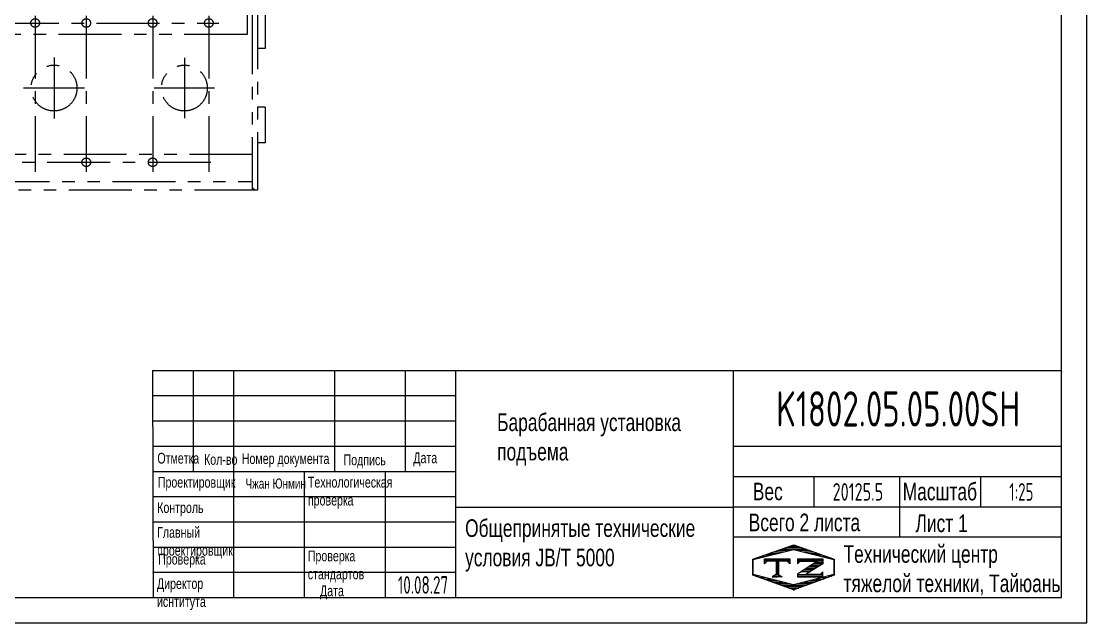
# Model space of a CAD drawing. Header units: millimetres. Extents: x 0 to 10500, y 0 to 7425.
# Drawn here: x 5203 to 10500, y 0 to 2989 of the extents above; entities that cross this region are included whole.
import ezdxf
from ezdxf.enums import TextEntityAlignment as Align

# ---------------------------------------------------------------- set-up
doc = ezdxf.new("R2010")
doc.units = ezdxf.units.MM
doc.header["$LTSCALE"] = 250
doc.linetypes.add('G', pattern=[2, 1.25, -0.25, 0.25, -0.25])
doc.linetypes.add('K', pattern=[2.5, 1.25, -0.25, 0.25, -0.25, 0.25, -0.25])
for name, color, linetype in [('01', 7, 'Continuous'), ('02', 1, 'Continuous'), ('05', 142, 'G'), ('07', 6, 'K'), ('11', 3, 'Continuous'), ('THICK', 7, 'Continuous')]:
    doc.layers.add(name, color=color, linetype=linetype)
doc.styles.get("Standard").update_dxf_attribs({"font": 'isocp', "width": 0.707, "bigfont": 'intecad.shx'})

# ---------------------------------------------------------------- blocks, each defined once
blk = doc.blocks.new('re')
at = {"layer": '05', "color": 142, "linetype": 'G'}
for p, q in [((29816, 11247.3), (29816, 10003.8)), ((28088.8, 11043.9), (28088.8, 10268.5)), ((28419, 11043.9), (28419, 10268.5)), ((29314.4, 11043.9), (29314.4, 10268.5)), ((29983.1, 11043.9), (29983.1, 10268.5)), ((30317.6, 11043.9), (30317.6, 10268.5)), ((30959, 11043.9), (30959, 10268.5)), ((31213, 11043.9), (31213, 10268.5)), ((31543.2, 11043.9), (31543.2, 10268.5)), ((31822.6, 11043.9), (31822.6, 10268.5)), ((27764.3, 11007.7), (31872.9, 11007.7)), ((27865.9, 10834), (27865.9, 10534.7)), ((27716.3, 10684.3), (28015.6, 10684.3)), ((28019.3, 10315.6), (31872.9, 10315.6))]:
    blk.add_line(p, q, dxfattribs=at)
at = {"layer": '07', "color": 6, "linetype": 'K'}
for p, q in [((30952.6, 12097.4), (30952.6, 11912.9)), ((31035.2, 12128.1), (31035.2, 11892.4)), ((31130.4, 12097.4), (31130.4, 11912.9)), ((30901.8, 12062.3), (31207, 12062.3)), ((30901.8, 12062.3), (30901.8, 11948.3)), ((31207, 12036.3), (30901.8, 12036.3)), ((31207, 12062.3), (31207, 11948.3)), ((31207, 11948.3), (30901.8, 11948.3)), ((30921, 11948.3), (30921, 11268.3)), ((30921, 11948.3), (30921, 11932.3)), ((30921, 11948.3), (30921, 11932.3)), ((31074, 11948.3), (31201, 11948.3)), ((31201, 11948.3), (31201, 11268.3)), ((31201, 11948.3), (31201, 11932.3)), ((31201, 11948.3), (31201, 11948.3)), ((27778, 11548.3), (27778, 11103.3)), ((27778, 11548.3), (27854, 11548.3)), ((27854, 11548.3), (27854, 11103.3)), ((28717.5, 11548.3), (28717.5, 11103.3)), ((28717.5, 11548.3), (28793.5, 11548.3)), ((28793.5, 11548.3), (28793.5, 11103.3)), ((27885.7, 11522.8), (27854, 11522.8)), ((27854, 11141.8), (27854, 11522.8)), ((27885.7, 11522.8), (27885.7, 11141.8)), ((28685.7, 11141.8), (28685.7, 11522.8)), ((28685.7, 11522.8), (28717.5, 11522.8)), ((28717.5, 11522.8), (28717.5, 11141.8)), ((27885.7, 11141.8), (27854, 11141.8)), ((28717.5, 11141.8), (28685.7, 11141.8)), ((30769, 11103.3), (30769, 11137.7)), ((31353, 11131.3), (30769, 11131.3)), ((31353, 11103.3), (31353, 11137.7)), ((27568, 11090.3), (27568, 10176.3)), ((27593, 11103.3), (29816, 11103.3)), ((27593, 11065.3), (27593, 11103.3)), ((32038.9, 11103.3), (29816, 11103.3)), ((30769, 11119.3), (30769, 11119.3)), ((30769, 11103.3), (30769, 11119.3)), ((31353, 11103.3), (30769, 11103.3)), ((32038.9, 11065.3), (32038.9, 11103.3)), ((32064, 11090.3), (32064, 10176.3)), ((32102, 11090.3), (32064, 11090.3)), ((32102, 11090.3), (32102, 10881.3)), ((29816, 11065.3), (27568, 11065.3)), ((27593.5, 11065.3), (27593.5, 10354.3)), ((27619, 11065.3), (27619, 10951.3)), ((27809.4, 11049.5), (27809.4, 10964.2)), ((28673, 11043.9), (28673, 10951.3)), ((29648.9, 11043.9), (29648.9, 10951.3)), ((29816, 11065.3), (32064, 11065.3)), ((32013, 11065.3), (32013, 10951.3)), ((32038.5, 11065.3), (32038.5, 10354.3)), ((32102, 11059.3), (32064, 11059.3)), ((32013, 10951.3), (27619, 10951.3)), ((27530, 10881.3), (27568, 10881.3)), ((28944.9, 10902.1), (28944.9, 10694.6)), ((32102, 10881.3), (32064, 10881.3)), ((28513.9, 10836.3), (28513.9, 10532.4)), ((31052.9, 10836.3), (31052.9, 10532.4)), ((31700.9, 10834), (31700.9, 10534.7)), ((29048.7, 10798.3), (28841.2, 10798.3)), ((28362, 10684.3), (28665.9, 10684.3)), ((31204.9, 10684.3), (30901, 10684.3)), ((31850.6, 10684.3), (31551.3, 10684.3)), ((27530, 10589.3), (27568, 10589.3)), ((32102, 10589.3), (32064, 10589.3)), ((32102, 10589.3), (32102, 10411.3)), ((27530, 10411.3), (27568, 10411.3)), ((32102, 10411.3), (32064, 10411.3)), ((32038.5, 10354.3), (27593.5, 10354.3)), ((27593.5, 10354.3), (27593.5, 10176.3)), ((32038.5, 10354.3), (32038.5, 10176.3)), ((32064, 10176.3), (27568, 10176.3)), ((27593.5, 10220.3), (32038.5, 10220.3)), ((32051, 10176.3), (32038.5, 10188.8))]:
    blk.add_line(p, q, dxfattribs=at)
for centre, radius in [((27809.4, 11007.7), 21.5), ((28088.8, 11007.7), 21.5), ((28419, 11007.7), 21.5), ((28673, 11007.7), 21.5), ((29314.4, 11007.7), 21.5), ((29648.9, 11007.7), 21.5), ((29983.1, 11007.7), 21.5), ((30317.6, 11007.7), 21.5), ((30959, 11007.7), 21.5), ((31213, 11007.7), 21.5), ((31543.2, 11007.7), 21.5), ((31822.6, 11007.7), 21.5), ((28944.9, 10798.3), 76), ((27865.9, 10684.3), 114), ((28513.9, 10684.3), 114), ((31052.9, 10684.3), 114), ((31700.9, 10684.3), 114), ((28088.8, 10315.6), 21.5), ((28419, 10315.6), 21.5), ((29314.4, 10315.6), 21.5), ((30317.6, 10315.6), 21.5), ((31213, 10315.6), 21.5), ((31543.2, 10315.6), 21.5)]:
    blk.add_circle(centre, radius, dxfattribs=at)
for centre, start, end in [((30748.3, 11315.4), 276.6185, 344.7356), ((31373.6, 11315.4), 195.2644, 263.3815)]:
    blk.add_arc(centre, 178.9, start, end, dxfattribs=at)
blk = doc.blocks.new('*U246')
at = {"layer": '01'}
for points in [[(415, 5), (415, 292)], [(25, 5), (415, 5)]]:
    blk.add_lwpolyline(points, dxfattribs=at)
at = {"layer": '02'}
for points in [[(420, 0), (420, 297)], [(0, 0), (420, 0)]]:
    blk.add_lwpolyline(points, dxfattribs=at)
blk = doc.blocks.new('*X250')
at = {"color": 0}
for p, q in [((127.06, 7.8), (132.06, 7.8)), ((127.06, 7.5), (132.06, 7.5)), ((127.06, 7.2), (127.32, 7.2)), ((129.7, 6.6), (131.51, 6.6)), ((130.16, 6.9), (131.98, 6.9)), ((130.62, 7.2), (132.06, 7.2)), ((127.84, 5.4), (129.64, 5.4)), ((128.3, 5.7), (130.1, 5.7)), ((128.77, 6), (130.57, 6)), ((129.23, 6.3), (131.04, 6.3))]:
    blk.add_line(p, q, dxfattribs=at)
blk = doc.blocks.new('*X251')
at = {"color": 0}
for p, q in [((127.06, 4.8), (132.06, 4.8)), ((127.06, 4.5), (132.06, 4.5)), ((131.84, 5.1), (132.06, 5.1))]:
    blk.add_line(p, q, dxfattribs=at)
blk = doc.blocks.new('*X249')
at = {"color": 0}
for p, q in [((122.34, 4.5), (123.72, 4.5)), ((122.82, 4.8), (123.24, 4.8))]:
    blk.add_line(p, q, dxfattribs=at)
blk = doc.blocks.new('*X248')
at = {"color": 0}
for p, q in [((120.53, 7.8), (125.53, 7.8)), ((120.53, 7.5), (125.53, 7.5)), ((120.53, 7.2), (120.79, 7.2)), ((125.27, 7.2), (125.53, 7.2))]:
    blk.add_line(p, q, dxfattribs=at)
blk = doc.blocks.new('*X247')
at = {"color": 0}
for p, q in [((120.66, 8.7), (121.92, 8.7)), ((121.52, 9), (123.12, 9)), ((122.38, 9.3), (124.32, 9.3)), ((123.24, 9.6), (125.52, 9.6)), ((124.1, 9.9), (128.52, 9.9)), ((124.97, 10.2), (127.67, 10.2)), ((125.83, 10.5), (126.82, 10.5)), ((127.02, 9.6), (129.37, 9.6)), ((128.22, 9.3), (130.22, 9.3)), ((129.42, 9), (131.07, 9)), ((130.62, 8.7), (131.92, 8.7)), ((118.22, 7.8), (118.32, 7.8)), ((118.22, 7.5), (118.27, 7.5)), ((118.22, 7.2), (118.27, 7.2)), ((118.22, 6.9), (118.27, 6.9)), ((118.22, 6.6), (118.27, 6.6)), ((118.94, 8.1), (119.52, 8.1)), ((119.8, 8.4), (120.72, 8.4)), ((131.82, 8.4), (132.77, 8.4)), ((133.02, 8.1), (133.62, 8.1)), ((134.22, 7.8), (134.32, 7.8)), ((134.27, 7.5), (134.32, 7.5)), ((134.27, 7.2), (134.32, 7.2)), ((134.27, 6.9), (134.32, 6.9)), ((134.27, 6.6), (134.32, 6.6)), ((118.22, 6.3), (118.27, 6.3)), ((118.22, 6), (118.27, 6)), ((118.22, 5.7), (118.27, 5.7)), ((118.22, 5.4), (118.27, 5.4)), ((118.22, 5.1), (118.27, 5.1)), ((118.22, 4.8), (118.27, 4.8)), ((118.79, 4.5), (119.42, 4.5)), ((133.12, 4.5), (133.76, 4.5)), ((134.27, 6.3), (134.32, 6.3)), ((134.27, 6), (134.32, 6)), ((134.27, 5.7), (134.32, 5.7)), ((134.27, 5.4), (134.32, 5.4)), ((134.27, 5.1), (134.32, 5.1)), ((134.27, 4.8), (134.32, 4.8)), ((119.61, 4.2), (120.62, 4.2)), ((120.43, 3.9), (121.82, 3.9)), ((121.26, 3.6), (123.02, 3.6)), ((122.08, 3.3), (124.22, 3.3)), ((122.91, 3), (125.42, 3)), ((123.73, 2.7), (128.89, 2.7)), ((124.55, 2.4), (128.07, 2.4)), ((127.12, 3), (129.7, 3)), ((128.32, 3.3), (130.51, 3.3)), ((129.52, 3.6), (131.32, 3.6)), ((130.72, 3.9), (132.14, 3.9)), ((131.92, 4.2), (132.95, 4.2)), ((125.38, 2.1), (127.26, 2.1)), ((126.2, 1.8), (126.45, 1.8))]:
    blk.add_line(p, q, dxfattribs=at)

msp = doc.modelspace()

# ---------------------------------------------------------------- linework, layer by layer
at = {"layer": '01'}
for p in [(10374.332, 1248.702), (10374.332, 1248.252)]:
    msp.add_point(p, dxfattribs=at)
at = {"layer": 'THICK'}
for p, q in [((5855.554, 1253.838), (5858.978, 125)), ((5855.554, 1253.838), (10374.332, 1253.838)), ((6059.595, 1253.294), (6059.595, 1253.838)), ((6059.66, 752.132), (6059.66, 1253.838)), ((6260.343, 125), (6260.343, 1253.838)), ((6762.049, 752.132), (6762.049, 1253.838)), ((7113.243, 752.132), (7113.243, 1253.838)), ((7364.096, 125), (7364.096, 1253.838)), ((8743.787, 125), (8743.787, 1253.838)), ((10374.332, 125), (10374.332, 1253.838)), ((5858.978, 877.559), (7364.096, 877.559)), ((8743.787, 877.559), (10374.332, 877.559)), ((5858.978, 752.132), (7364.096, 752.132)), ((6611.537, 125), (6611.537, 752.132)), ((7012.902, 125), (7012.902, 752.132)), ((8743.787, 727.047), (10374.332, 727.047)), ((9145.152, 576.535), (9145.152, 727.047)), ((9571.602, 426.024), (9571.602, 727.047)), ((9972.967, 576.535), (9972.967, 727.047)), ((7364.096, 574.361), (8743.787, 574.361)), ((8743.787, 576.535), (10374.332, 576.535)), ((8743.787, 426.024), (10374.332, 426.024)), ((5858.978, 125), (10374.332, 125))]:
    msp.add_line(p, q, dxfattribs=at)
at = {"layer": 'THICK', "color": 3}
for p, q in [((5858.978, 1128.412), (7364.096, 1128.412)), ((5858.978, 1002.985), (7364.096, 1002.985)), ((5858.978, 626.706), (7364.096, 626.706)), ((5858.978, 501.279), (7364.096, 501.279)), ((5858.978, 375.853), (7364.096, 375.853)), ((8840.418, 315.801), (9043.735, 386.616)), ((9043.735, 386.616), (9244.412, 315.801)), ((8841.738, 314.206), (9042.42, 364.377)), ((8898.405, 293.054), (8898.405, 318.14)), ((8898.405, 318.14), (9023.832, 318.14)), ((9023.832, 318.14), (9023.832, 293.054)), ((9042.42, 364.377), (9243.103, 314.206)), ((9062.239, 318.14), (9062.239, 293.054)), ((9062.239, 318.14), (9187.666, 318.14)), ((9187.666, 318.14), (9187.666, 293.054)), ((8840.418, 236.938), (8840.418, 315.801)), ((8841.738, 238.95), (8841.738, 314.206)), ((8910.948, 305.597), (8898.405, 293.054)), ((9011.289, 305.597), (8910.948, 305.597)), ((8955.63, 305.717), (8955.63, 236.913)), ((8961.117, 305.717), (8961.117, 236.913)), ((8967.388, 305.717), (8967.388, 236.913)), ((9023.832, 293.054), (9011.289, 305.597)), ((9062.239, 293.054), (9074.782, 305.597)), ((9161.01, 305.597), (9062.239, 241.691)), ((9074.782, 305.597), (9161.01, 305.597)), ((9187.662, 293.294), (9123.405, 252.169)), ((9243.103, 314.206), (9243.103, 238.95)), ((9244.412, 315.801), (9244.412, 236.938)), ((5858.978, 250.426), (7364.096, 250.426)), ((9043.735, 162.904), (8840.418, 236.938)), ((9042.42, 188.78), (8841.738, 238.95)), ((8961.117, 242.647), (8936.816, 227.357)), ((8936.816, 227.357), (8961.117, 227.357)), ((8961.117, 242.647), (8985.418, 227.357)), ((8985.418, 227.357), (8961.117, 227.357)), ((9243.103, 238.95), (9042.42, 188.78)), ((9244.412, 236.938), (9043.735, 162.904)), ((9062.239, 241.691), (9062.239, 227.357)), ((9062.239, 227.357), (9187.662, 227.357)), ((9123.405, 252.169), (9104.234, 239.9)), ((9175.12, 239.9), (9104.234, 239.9)), ((9187.662, 252.443), (9175.12, 239.9)), ((9187.662, 227.357), (9187.662, 252.443))]:
    msp.add_line(p, q, dxfattribs=at)
for p in [(5858.978, 250.426), (5858.978, 125)]:
    msp.add_point(p, dxfattribs=at)

# ---------------------------------------------------------------- block references
at = {"layer": '01', "xscale": 25, "yscale": 25, "zscale": 25}
msp.add_blockref('*U246', (0, 0), dxfattribs=at)
at = {"layer": '01'}
msp.add_blockref('re', (-25687.141, -8027.18), dxfattribs=at)
at = {"layer": 'THICK', "color": 3, "xscale": 25.0852978850539, "yscale": 25.08529788504961, "zscale": 25.08529788504968}
for name in ['*X247', '*X248', '*X250', '*X249', '*X251']:
    msp.add_blockref(name, (5874.843, 118.871), dxfattribs=at)

# ---------------------------------------------------------------- texts
at = {"layer": '01', "attachment_point": 1}
for s, insert, char_height in [('{\\fArial|b0|i0|c204|p34;\\C3;Барабанная установка\\Pподъема}', (7568.659, 1039.781), 87.5), ('{\\fArial|b0|i0|c204|p34;Отметка}', (5879.463, 844.139), 53.4882), ('{\\fArial|b0|i0|c204|p34;Кол-во}', (6111.424, 837.986), 53.4882), ('{\\fArial|b0|i0|c204|p34;Номер документа}', (6299.316, 842.101), 53.4882), ('{\\fArial|b0|i0|c204|p34;Подпись}', (6805.256, 835.935), 53.4882), ('{\\fArial|b0|i0|c204|p34;Дата}', (7152.172, 846.19), 53.4882), ('{\\fArial|b0|i0|c204|p34;Проектировщик}', (5881.817, 724.661), 53.4882), ('{\\fArial|b0|i0|c204|p34;\\C3;Чжан Юнмин}', (6317.609, 716.464), 50), ('{\\fArial|b0|i0|c204|p34;Технологическая\\Pпроверка}', (6627.97, 725.064), 53.4882), ('{\\fArial|b0|i0|c204|p34;Вес}', (8840.142, 695.899), 87.36407), ('{\\fArial|b0|i0|c204|p34;Контроль}', (5878.744, 598.672), 53.4882), ('{\\fArial|b0|i0|c204|p34;Всего 2 листа}', (8819.651, 542.07), 87.5), ('{\\fArial|b0|i0|c204|p34;Лист 1}', (9648.724, 537.71), 87.5), ('{\\fArial|b0|i0|c204|p34;Главный\\Pпроектировщик}', (5878.271, 475.56), 53.4882), ('{\\fArial|b0|i0|c204|p34;Общепринятые технические\\Pусловия \\fArial|b0|i0|c0|p34;JB/T 5000}', (7409.436, 513.706), 87.5), ('{\\fArial|b0|i0|c204|p34;Технический центр\\Pтяжелой техники, Тайюань}', (9290.914, 385.118), 87.5), ('{\\fArial|b0|i0|c204|p34;Проверка}', (5883.498, 342.533), 53.4882), ('{\\fArial|b0|i0|c204|p34;Проверка\\Pстандартов}', (6627.457, 358.424), 53.4882), ('{\\fArial|b0|i0|c204|p34;Директор\\Pиснтитута}', (5877.448, 221.005), 53.4882), ('{\\fArial|b0|i0|c204|p34;Дата}', (6688.229, 185.254), 53.4882)]:
    msp.add_mtext(s, dxfattribs=dict(at, insert=insert, char_height=char_height))
at = {"layer": '05', "insert": (9585.395, 695.485), "char_height": 87.39903, "attachment_point": 1}
msp.add_mtext('{\\fArial|b0|i0|c204|p34;\\C0;Масштаб}', dxfattribs=at)
at = {"layer": '11'}
for s, height, width, p, p2 in [('K1802.05.05.00SH', 175, 0.696347, (8955.938, 975), (10169.062, 975)), ('20125.5', 87.5, 0.685982, (9236.708, 606.25), (9488.292, 606.25)), ('1:25', 87.5, 0.656293, (10114.949, 606.25), (10235.051, 606.25)), ('10.08.27', 87.5, 0.642055, (7075, 143.75), (7325, 143.75))]:
    msp.add_text(s, height=height, dxfattribs=dict(at, width=width)).set_placement(p, p2, align=Align.FIT)

doc.saveas('drawing.dxf')
